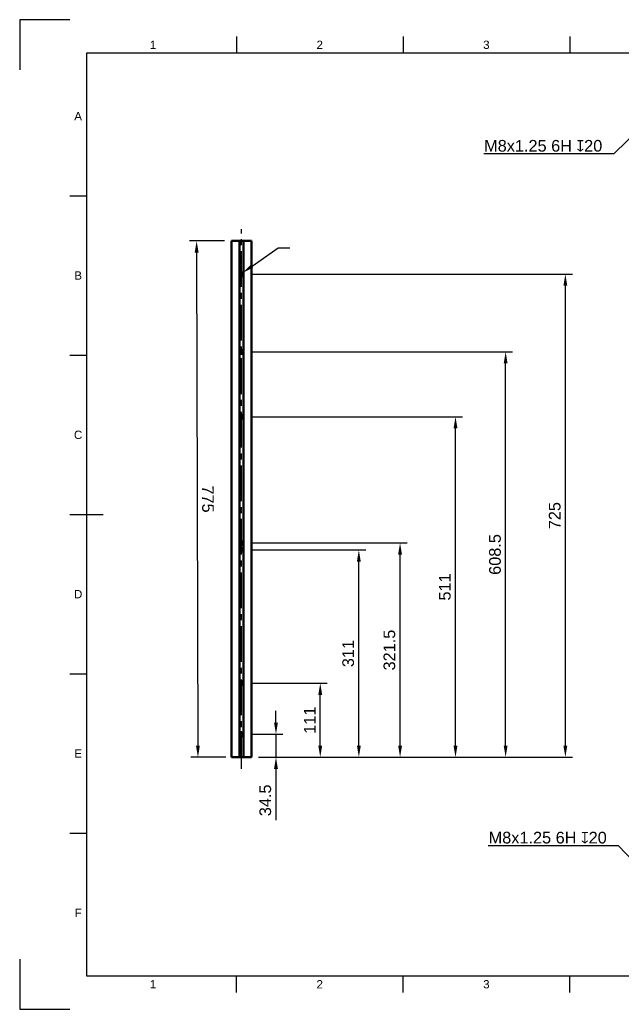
# Model space of a CAD drawing. Header units: millimetres. Extents: x 0 to 420, y 0 to 297.
# Drawn here: x 0 to 181.1, y 0 to 297 of the extents above; entities that cross this region are included whole.
import ezdxf
from ezdxf import colors
from ezdxf.entities.mleader import LeaderData, LeaderLine
from ezdxf.enums import TextEntityAlignment as Align
from ezdxf.math import Vec2, Vec3

# ---------------------------------------------------------------- set-up
doc = ezdxf.new("R2010")
doc.units = ezdxf.units.MM
doc.header["$LTSCALE"] = 0.75
doc.linetypes.add('CENTER2', pattern=[28.575, 19.05, -3.175, 3.175, -3.175])
for name, color, linetype, lineweight in [('Annotations', 7, 'Continuous', 25), ('Border', 7, 'Continuous', 25), ('Center Lines', 7, 'CENTER2', 25), ('Dimensions', 7, 'Continuous', 25), ('Visible', 7, 'Continuous', 50)]:
    doc.layers.add(name, color=color, linetype=linetype, lineweight=lineweight)
doc.styles.add('FusionTitle', font='arial.ttf')
doc.styles.get("Standard").update_dxf_attribs({"font": 'arial.ttf'})
doc.dimstyles.new('ISO-25', dxfattribs={"dimtxt": 3.5, "dimasz": 3.5, "dimexe": 2.1, "dimexo": 2.1, "dimgap": 1.4, "dimtad": 1, "dimzin": 12, "dimdsep": 46, "dimtxsty": 'Standard', "dimcen": 0, "dimclrd": 256, "dimclre": 256, "dimclrt": 256, "dimazin": 3, "dimtp": 0.1, "dimtm": 0.1, "dimtfac": 0.714286, "dimtmove": 0, "dimatfit": 3, "dimfxl": 1, "dimtzin": 12, "dimarcsym": 0})

# ---------------------------------------------------------------- blocks, each defined once
blk = doc.blocks.new('ISO_A3_SHEET')
at = {"layer": 'Border'}
for p, q in [((65, 292), (65, 287)), ((115, 292), (115, 287)), ((165, 292), (165, 287)), ((410, 287), (20, 287)), ((20, 287), (20, 10)), ((15, 244.16666), (20, 244.16666)), ((15, 196.33333), (20, 196.33333)), ((15, 148.5), (25, 148.5)), ((15, 100.66667), (20, 100.66667)), ((15, 52.83334), (20, 52.83334)), ((20, 10), (410, 10)), ((65, 5), (65, 10)), ((115, 5), (115, 10)), ((165, 5), (165, 10))]:
    blk.add_line(p, q, dxfattribs=at)
at = {"layer": 'Defpoints'}
for p, q in [((15, 297), (0, 297)), ((0, 297), (0, 282)), ((0, 15), (0, 0)), ((0, 0), (15, 0))]:
    blk.add_line(p, q, dxfattribs=at)
at = {"layer": 'Border', "style": 'FusionTitle'}
for s, p in [('1', (40, 289.5)), ('2', (90, 289.5)), ('3', (140, 289.5)), ('A', (17.5, 268.08333)), ('B', (17.5, 220.25)), ('C', (17.5, 172.41667)), ('D', (17.5, 124.58334)), ('E', (17.5, 76.75001)), ('F', (17.5, 28.91668)), ('1', (40, 7.5)), ('2', (90, 7.5)), ('3', (140, 7.5))]:
    blk.add_text(s, height=2.5, dxfattribs=at).set_placement(p, align=Align.MIDDLE)
blk = doc.blocks.new('*U15')
at = {"layer": 'Center Lines', "color": 0, "linetype": 'Continuous', "ltscale": 0.75, "transparency": 16777216}
for p, q in [((-0.892969, 0), (0.892969, 0)), ((0, -0.892969), (0, 0.892969))]:
    blk.add_line(p, q, dxfattribs=at)
blk = doc.blocks.new('*U16')
at = {"layer": 'Center Lines', "color": 0, "linetype": 'Continuous', "ltscale": 0.75, "transparency": 16777216}
for p, q in [((-0.892969, 0), (0.892969, 0)), ((0, -0.892969), (0, 0.892969))]:
    blk.add_line(p, q, dxfattribs=at)
blk = doc.blocks.new('*U17')
at = {"layer": 'Center Lines', "color": 0, "linetype": 'Continuous', "ltscale": 0.75, "transparency": 16777216}
for p, q in [((-0.892969, 0), (0.892969, 0)), ((0, -0.892969), (0, 0.892969))]:
    blk.add_line(p, q, dxfattribs=at)
blk = doc.blocks.new('*U18')
at = {"layer": 'Center Lines', "color": 0, "linetype": 'Continuous', "ltscale": 0.75, "transparency": 16777216}
for p, q in [((-0.892969, 0), (0.892969, 0)), ((0, -0.892969), (0, 0.892969))]:
    blk.add_line(p, q, dxfattribs=at)
blk = doc.blocks.new('*U19')
at = {"layer": 'Center Lines', "color": 0, "linetype": 'Continuous', "ltscale": 0.75, "transparency": 16777216}
for p, q in [((-0.892969, 0), (0.892969, 0)), ((0, -0.892969), (0, 0.892969))]:
    blk.add_line(p, q, dxfattribs=at)
blk = doc.blocks.new('*U20')
at = {"layer": 'Center Lines', "color": 0, "linetype": 'Continuous', "ltscale": 0.75, "transparency": 16777216}
for p, q in [((-0.892969, 0), (0.892969, 0)), ((0, -0.892969), (0, 0.892969))]:
    blk.add_line(p, q, dxfattribs=at)
blk = doc.blocks.new('*U21')
at = {"layer": 'Center Lines', "color": 0, "linetype": 'Continuous', "ltscale": 0.75, "transparency": 16777216}
for p, q in [((-0.892969, 0), (0.892969, 0)), ((0, -0.892969), (0, 0.892969))]:
    blk.add_line(p, q, dxfattribs=at)
blk = doc.blocks.new('*D49')
at = {"layer": 'Defpoints', "color": 0, "transparency": 16777216}
for p in [(67.448326, 82.550675), (76.867158, 82.550675), (69.555357, 75.650682)]:
    blk.add_point(p, dxfattribs=at)
at = {"layer": 'Dimensions', "lineweight": -2, "transparency": 16777216}
for p, q in [((76.867158, 86.050675), (76.867158, 89.550675)), ((69.548326, 82.550675), (78.967158, 82.550675)), ((76.867158, 82.550675), (76.867158, 75.650682)), ((71.655357, 75.650682), (78.967158, 75.650682)), ((76.867158, 72.150682), (76.867158, 56.735403))]:
    blk.add_line(p, q, dxfattribs=at)
at = {"layer": 'Dimensions', "transparency": 16777216}
for points in [[(76.283825, 86.050675), (77.450491, 86.050675), (76.867158, 82.550675)], [(76.283825, 72.150682), (77.450491, 72.150682), (76.867158, 75.650682)]]:
    blk.add_solid(points, dxfattribs=at)
at = {"layer": 'Dimensions', "transparency": 16777216, "insert": (73.678959, 62.693043), "char_height": 3.5, "attachment_point": 5, "rotation": 90}
blk.add_mtext('34.5', dxfattribs=at)
blk = doc.blocks.new('*D50')
at = {"layer": 'Defpoints', "color": 0, "transparency": 16777216}
for p in [(67.448326, 97.850482), (90.152724, 97.850482), (69.555357, 75.650682)]:
    blk.add_point(p, dxfattribs=at)
at = {"layer": 'Dimensions', "lineweight": -2, "transparency": 16777216}
for p, q in [((69.548326, 97.850482), (92.252724, 97.850482)), ((90.152724, 79.150682), (90.152724, 94.350482)), ((71.655357, 75.650682), (92.252724, 75.650682))]:
    blk.add_line(p, q, dxfattribs=at)
at = {"layer": 'Dimensions', "transparency": 16777216}
for points in [[(89.56939, 94.350482), (90.736057, 94.350482), (90.152724, 97.850482)], [(89.56939, 79.150682), (90.736057, 79.150682), (90.152724, 75.650682)]]:
    blk.add_solid(points, dxfattribs=at)
at = {"layer": 'Dimensions', "transparency": 16777216, "insert": (86.995561, 86.750582), "char_height": 3.5, "attachment_point": 5, "rotation": 90}
blk.add_mtext('111', dxfattribs=at)
blk = doc.blocks.new('*D51')
at = {"layer": 'Defpoints', "color": 0, "transparency": 16777216}
for p in [(67.448326, 137.850482), (101.737099, 137.850482), (69.555357, 75.650682)]:
    blk.add_point(p, dxfattribs=at)
at = {"layer": 'Dimensions', "lineweight": -2, "transparency": 16777216}
for p, q in [((69.548326, 137.850482), (103.837099, 137.850482)), ((101.737099, 79.150682), (101.737099, 134.350482)), ((71.655357, 75.650682), (103.837099, 75.650682))]:
    blk.add_line(p, q, dxfattribs=at)
at = {"layer": 'Dimensions', "transparency": 16777216}
for points in [[(101.153766, 134.350482), (102.320433, 134.350482), (101.737099, 137.850482)], [(101.153766, 79.150682), (102.320433, 79.150682), (101.737099, 75.650682)]]:
    blk.add_solid(points, dxfattribs=at)
at = {"layer": 'Dimensions', "transparency": 16777216, "insert": (98.5489, 106.750582), "char_height": 3.5, "attachment_point": 5, "rotation": 90}
blk.add_mtext('311', dxfattribs=at)
blk = doc.blocks.new('*D52')
at = {"layer": 'Defpoints', "color": 0, "transparency": 16777216}
for p in [(67.448326, 139.950675), (114.103048, 139.950675), (69.555357, 75.650682)]:
    blk.add_point(p, dxfattribs=at)
at = {"layer": 'Dimensions', "lineweight": -2, "transparency": 16777216}
for p, q in [((69.548326, 139.950675), (116.203048, 139.950675)), ((114.103048, 79.150682), (114.103048, 136.450675)), ((71.655357, 75.650682), (116.203048, 75.650682))]:
    blk.add_line(p, q, dxfattribs=at)
at = {"layer": 'Dimensions', "transparency": 16777216}
for points in [[(113.519714, 136.450675), (114.686381, 136.450675), (114.103048, 139.950675)], [(113.519714, 79.150682), (114.686381, 79.150682), (114.103048, 75.650682)]]:
    blk.add_solid(points, dxfattribs=at)
at = {"layer": 'Dimensions', "transparency": 16777216, "insert": (110.914848, 107.800679), "char_height": 3.5, "attachment_point": 5, "rotation": 90}
blk.add_mtext('321.5', dxfattribs=at)
blk = doc.blocks.new('*D53')
at = {"layer": 'Defpoints', "color": 0, "transparency": 16777216}
for p in [(67.448326, 177.850482), (130.735692, 177.850482), (69.555357, 75.650682)]:
    blk.add_point(p, dxfattribs=at)
at = {"layer": 'Dimensions', "lineweight": -2, "transparency": 16777216}
for p, q in [((69.548326, 177.850482), (132.835692, 177.850482)), ((130.735692, 79.150682), (130.735692, 174.350482)), ((71.655357, 75.650682), (132.835692, 75.650682))]:
    blk.add_line(p, q, dxfattribs=at)
at = {"layer": 'Dimensions', "transparency": 16777216}
for points in [[(130.152359, 174.350482), (131.319026, 174.350482), (130.735692, 177.850482)], [(130.152359, 79.150682), (131.319026, 79.150682), (130.735692, 75.650682)]]:
    blk.add_solid(points, dxfattribs=at)
at = {"layer": 'Dimensions', "transparency": 16777216, "insert": (127.548687, 126.750582), "char_height": 3.5, "attachment_point": 5, "rotation": 90}
blk.add_mtext('511', dxfattribs=at)
blk = doc.blocks.new('*D54')
at = {"layer": 'Defpoints', "color": 0, "transparency": 16777216}
for p in [(67.448326, 197.350675), (145.783573, 197.350675), (69.555357, 75.650682)]:
    blk.add_point(p, dxfattribs=at)
at = {"layer": 'Dimensions', "lineweight": -2, "transparency": 16777216}
for p, q in [((69.548326, 197.350675), (147.883573, 197.350675)), ((145.783573, 79.150682), (145.783573, 193.850675)), ((71.655357, 75.650682), (147.883573, 75.650682))]:
    blk.add_line(p, q, dxfattribs=at)
at = {"layer": 'Dimensions', "transparency": 16777216}
for points in [[(145.200239, 193.850675), (146.366906, 193.850675), (145.783573, 197.350675)], [(145.200239, 79.150682), (146.366906, 79.150682), (145.783573, 75.650682)]]:
    blk.add_solid(points, dxfattribs=at)
at = {"layer": 'Dimensions', "transparency": 16777216, "insert": (142.596567, 136.500679), "char_height": 3.5, "attachment_point": 5, "rotation": 90}
blk.add_mtext('608.5', dxfattribs=at)
blk = doc.blocks.new('*D55')
at = {"layer": 'Defpoints', "color": 0, "transparency": 16777216}
for p in [(67.448834, 220.650682), (163.707946, 220.650682), (69.555357, 75.650682)]:
    blk.add_point(p, dxfattribs=at)
at = {"layer": 'Dimensions', "lineweight": -2, "transparency": 16777216}
for p, q in [((69.548834, 220.650682), (165.807946, 220.650682)), ((163.707946, 79.150682), (163.707946, 217.150682)), ((71.655357, 75.650682), (165.807946, 75.650682))]:
    blk.add_line(p, q, dxfattribs=at)
at = {"layer": 'Dimensions', "transparency": 16777216}
for points in [[(163.124613, 217.150682), (164.291279, 217.150682), (163.707946, 220.650682)], [(163.124613, 79.150682), (164.291279, 79.150682), (163.707946, 75.650682)]]:
    blk.add_solid(points, dxfattribs=at)
at = {"layer": 'Dimensions', "transparency": 16777216, "insert": (160.520941, 148.150682), "char_height": 3.5, "attachment_point": 5, "rotation": 90}
blk.add_mtext('725', dxfattribs=at)
blk = doc.blocks.new('*D56')
at = {"layer": 'Defpoints', "color": 0, "transparency": 16777216}
for p in [(63.555357, 230.650669), (53.455392, 75.623586), (63.955357, 75.650682)]:
    blk.add_point(p, dxfattribs=at)
at = {"layer": 'Dimensions', "lineweight": -2, "transparency": 16777216}
for p, q in [((61.455364, 230.64525), (50.955399, 230.618153)), ((53.064424, 227.123584), (53.44636, 79.123574)), ((61.855364, 75.645263), (51.355399, 75.618166))]:
    blk.add_line(p, q, dxfattribs=at)
at = {"layer": 'Dimensions', "transparency": 16777216}
for points in [[(53.647756, 227.125089), (52.481093, 227.122079), (53.055392, 230.623572)], [(54.029691, 79.125079), (52.863028, 79.122069), (53.455392, 75.623586)]]:
    blk.add_solid(points, dxfattribs=at)
at = {"layer": 'Dimensions', "transparency": 16777216, "insert": (56.435225, 153.131785), "char_height": 3.5, "attachment_point": 5, "rotation": 270.14788052}
blk.add_mtext('775', dxfattribs=at)
blk = doc.blocks.new('*U41')
at = {"layer": 'Center Lines', "color": 0, "ltscale": 0.75, "transparency": 16777216}
blk.add_line((0, -80.999993), (0, 80.999993), dxfattribs=at)

msp = doc.modelspace()

# ---------------------------------------------------------------- linework, layer by layer
at = {"layer": 'Visible', "extrusion": (0, 1, 0)}
for p, q in [((63.5554, 230.6507, 2.6), (63.5554, 75.6507, 2.6)), ((63.9554, 230.6507, 3), (65.9554, 230.6507, 3)), ((65.9554, 230.6507, 1.2), (67.1554, 230.6507, 1.2)), ((65.9554, 75.6507, 3), (65.9554, 230.6507, 3)), ((67.1554, 230.6507, 3), (69.1554, 230.6507, 3)), ((67.1554, 75.6507, 3), (67.1554, 230.6507, 3)), ((69.5554, 75.6507, 2.6), (69.5554, 230.6507, 2.6)), ((65.9554, 75.6507, 3), (63.9554, 75.6507, 3)), ((67.1554, 75.6507, 1.2), (65.9554, 75.6507, 1.2)), ((69.1554, 75.6507, 3), (67.1554, 75.6507, 3))]:
    msp.add_line(p, q, dxfattribs=at)
for centre, start, end in [((-63.9554, 2.6, 230.6507), 0, 90), ((-69.1554, 2.6, 230.6507), 90, 180), ((-63.9554, 2.6, 75.6507), 0, 90), ((-69.1554, 2.6, 75.6507), 90, 180)]:
    msp.add_arc(centre, 0.4, start, end, dxfattribs=at)
at = {"layer": 'Visible', "extrusion": (-2.969e-13, 0, -1)}
for centre, radius, start, end in [((-66.5559, 220.6507, -1.2), 0.5035, 40.529989, 139.470011), ((-66.5559, 220.6507, -1.2), 0.6147, 255.032441, 284.967559), ((-66.5554, 197.3507, -1.2), 0.5035, 40.529989, 139.470011), ((-66.5554, 197.3507, -1.2), 0.6147, 255.032441, 284.967559), ((-66.5554, 139.9507, -1.2), 0.5035, 40.529989, 139.470011), ((-66.5554, 139.9507, -1.2), 0.6147, 255.032441, 284.967559), ((-66.5554, 82.5507, -1.2), 0.5035, 40.529989, 139.470011), ((-66.5554, 82.5507, -1.2), 0.6147, 255.032441, 284.967559)]:
    msp.add_arc(centre, radius, start, end, dxfattribs=at)
at = {"layer": 'Visible', "extrusion": (-2.767e-13, 3.17e-14, -1)}
for centre in [(-66.5554, 177.8505, -1.2), (-66.5554, 137.8505, -1.2), (-66.5554, 97.8505, -1.2)]:
    msp.add_arc(centre, 0.6147, 122.416846, 152.351964, dxfattribs=at)
at = {"layer": 'Visible', "extrusion": (-2.968e-13, -1.8e-15, -1)}
for centre in [(-66.5554, 177.8505, -1.2), (-66.5554, 137.8505, -1.2), (-66.5554, 97.8505, -1.2)]:
    msp.add_arc(centre, 0.5035, 267.914394, 6.854416, dxfattribs=at)
at = {"layer": 'Visible'}
for points, knots in [([(66.3971, 220.0568, 1.2), (66.3235, 220.0838, 1.2), (66.2557, 220.1246, 1.2), (66.1421, 220.2284, 1.2), (66.0966, 220.2896, 1.2), (66.0332, 220.4238, 1.2), (66.0151, 220.495, 1.2), (66.0077, 220.6376, 1.2), (66.0175, 220.7076, 1.2), (66.0545, 220.8128, 1.2), (66.0729, 220.8502, 1.2), (66.1176, 220.9189, 1.2), (66.1437, 220.9502, 1.2), (66.1732, 220.9779, 1.2)], [0, 0, 0, 0, 0.117587534, 0.117587534, 0.23108734, 0.23108734, 0.340497787, 0.340497787, 0.445817318, 0.445817318, 0.508296731, 0.508296731, 0.56924861, 0.56924861, 0.56924861, 0.56924861]), ([(66.1732, 220.9778, 1.055), (66.1643, 220.9674, 1.0558), (66.1558, 220.9567, 1.0567), (66.1478, 220.9456, 1.0576), (66.0434, 220.8012, 1.0688), (66.0242, 220.5998, 1.0801), (66.0994, 220.4383, 1.0913), (66.1755, 220.2746, 1.1028), (66.3455, 220.1589, 1.1142), (66.5257, 220.1481, 1.1256), (66.7041, 220.1374, 1.1369), (66.8851, 220.2299, 1.1482), (66.9809, 220.3807, 1.1595), (67.0769, 220.5318, 1.1708), (67.0835, 220.7353, 1.1821), (66.9976, 220.8924, 1.1934), (66.9809, 220.9228, 1.1956), (66.9611, 220.9515, 1.1978), (66.9386, 220.9779, 1.2)], [-4.55635616, -4.55635616, -4.55635616, -4.55635616, -4.47476259, -4.47476259, -4.47476259, -3.41347446, -3.41347446, -3.41347446, -2.33811201, -2.33811201, -2.33811201, -1.27325327, -1.27325327, -1.27325327, -0.2066811, -0.2066811, -0.2066811, 0, 0, 0, 0]), ([(66.9386, 220.9779, 1.2), (66.987, 220.9323, 1.2), (67.0259, 220.8776, 1.2), (67.0822, 220.7539, 1.2), (67.0981, 220.6858, 1.2), (67.1035, 220.5445, 1.2), (67.0919, 220.4726, 1.2), (67.0413, 220.3346, 1.2), (67.0018, 220.2701, 1.2), (66.9193, 220.1798, 1.2), (66.8832, 220.1488, 1.2), (66.8035, 220.0955, 1.2), (66.7601, 220.0735, 1.2), (66.7146, 220.0568, 1.2)], [0, 0, 0, 0, 0.0997698, 0.0997698, 0.203618253, 0.203618253, 0.311543588, 0.311543588, 0.423543967, 0.423543967, 0.494427949, 0.494427949, 0.566847306, 0.566847306, 0.566847306, 0.566847306]), ([(66.3966, 196.7568, 1.2), (66.323, 196.7838, 1.2), (66.2552, 196.8246, 1.2), (66.1416, 196.9284, 1.2), (66.0961, 196.9896, 1.2), (66.0327, 197.1238, 1.2), (66.0146, 197.195, 1.2), (66.0072, 197.3376, 1.2), (66.017, 197.4076, 1.2), (66.054, 197.5128, 1.2), (66.0724, 197.5502, 1.2), (66.1171, 197.6189, 1.2), (66.1432, 197.6501, 1.2), (66.1727, 197.6779, 1.2)], [0, 0, 0, 0, 0.117587534, 0.117587534, 0.23108734, 0.23108734, 0.340497787, 0.340497787, 0.445817318, 0.445817318, 0.508296731, 0.508296731, 0.56924861, 0.56924861, 0.56924861, 0.56924861]), ([(66.1727, 197.6778, 1.055), (66.1637, 197.6673, 1.0558), (66.1551, 197.6565, 1.0567), (66.147, 197.6452, 1.0576), (66.0428, 197.5008, 1.0689), (66.0238, 197.2993, 1.0801), (66.099, 197.1379, 1.0914), (66.1753, 196.9743, 1.1028), (66.3455, 196.8587, 1.1142), (66.5256, 196.8481, 1.1256), (66.704, 196.8375, 1.1369), (66.8849, 196.9301, 1.1482), (66.9806, 197.0811, 1.1595), (67.0764, 197.2323, 1.1708), (67.0829, 197.4358, 1.1821), (66.9969, 197.5927, 1.1934), (66.9802, 197.623, 1.1956), (66.9605, 197.6516, 1.1978), (66.9381, 197.6779, 1.2)], [-4.55635616, -4.55635616, -4.55635616, -4.55635616, -4.4739185, -4.4739185, -4.4739185, -3.41263246, -3.41263246, -3.41263246, -2.33727988, -2.33727988, -2.33727988, -1.27242767, -1.27242767, -1.27242767, -0.20586968, -0.20586968, -0.20586968, 0, 0, 0, 0]), ([(66.0555, 177.9106, 1.2), (66.0562, 177.9771, 1.2), (66.0701, 178.0428, 1.2), (66.123, 178.1679, 1.2), (66.1624, 178.2258, 1.2), (66.2628, 178.3254, 1.2), (66.3235, 178.3655, 1.2), (66.4593, 178.4217, 1.2), (66.5335, 178.4363, 1.2), (66.6558, 178.4367, 1.2), (66.7031, 178.4311, 1.2), (66.7963, 178.4086, 1.2), (66.8418, 178.3916, 1.2), (66.8849, 178.3694, 1.2)], [0, 0, 0, 0, 0.0997698, 0.0997698, 0.203618253, 0.203618253, 0.311543588, 0.311543588, 0.423543967, 0.423543967, 0.494427949, 0.494427949, 0.566847306, 0.566847306, 0.566847306, 0.566847306]), ([(66.5734, 177.3483, 1.055), (66.705, 177.3542, 1.0633), (66.8346, 177.4112, 1.0717), (66.9244, 177.508, 1.08), (67.0477, 177.6408, 1.0914), (67.0904, 177.8431, 1.1029), (67.0314, 178.0144, 1.1144), (66.9731, 178.1839, 1.1257), (66.8178, 178.3161, 1.137), (66.6412, 178.3466, 1.1484), (66.4637, 178.3773, 1.1597), (66.272, 178.304, 1.1711), (66.1603, 178.1626, 1.1825), (66.1032, 178.0903, 1.1883), (66.0665, 178.0021, 1.1942), (66.0555, 177.9106, 1.2)], [24.90790873, 24.90790873, 24.90790873, 24.90790873, 25.69413569, 25.69413569, 25.69413569, 26.77391525, 26.77391525, 26.77391525, 27.84175923, 27.84175923, 27.84175923, 28.91520012, 28.91520012, 28.91520012, 29.46426489, 29.46426489, 29.46426489, 29.46426489]), ([(66.3966, 139.3568, 1.2), (66.323, 139.3838, 1.2), (66.2552, 139.4246, 1.2), (66.1416, 139.5284, 1.2), (66.0961, 139.5896, 1.2), (66.0327, 139.7238, 1.2), (66.0146, 139.795, 1.2), (66.0072, 139.9376, 1.2), (66.017, 140.0076, 1.2), (66.054, 140.1128, 1.2), (66.0724, 140.1502, 1.2), (66.1171, 140.2189, 1.2), (66.1432, 140.2501, 1.2), (66.1727, 140.2779, 1.2)], [0, 0, 0, 0, 0.117587534, 0.117587534, 0.23108734, 0.23108734, 0.340497787, 0.340497787, 0.445817318, 0.445817318, 0.508296731, 0.508296731, 0.56924861, 0.56924861, 0.56924861, 0.56924861]), ([(66.1727, 140.2778, 1.055), (66.1637, 140.2673, 1.0558), (66.1551, 140.2565, 1.0567), (66.147, 140.2452, 1.0576), (66.0428, 140.1008, 1.0689), (66.0238, 139.8993, 1.0801), (66.099, 139.7379, 1.0914), (66.1753, 139.5743, 1.1028), (66.3455, 139.4587, 1.1142), (66.5256, 139.4481, 1.1256), (66.704, 139.4375, 1.1369), (66.8849, 139.5301, 1.1482), (66.9806, 139.6811, 1.1595), (67.0764, 139.8323, 1.1708), (67.0829, 140.0358, 1.1821), (66.9969, 140.1927, 1.1934), (66.9802, 140.223, 1.1956), (66.9605, 140.2516, 1.1978), (66.9381, 140.2779, 1.2)], [-4.55635616, -4.55635616, -4.55635616, -4.55635616, -4.4739185, -4.4739185, -4.4739185, -3.41263246, -3.41263246, -3.41263246, -2.33727988, -2.33727988, -2.33727988, -1.27242767, -1.27242767, -1.27242767, -0.20586968, -0.20586968, -0.20586968, 0, 0, 0, 0]), ([(66.0555, 137.9106, 1.2), (66.0562, 137.9771, 1.2), (66.0701, 138.0428, 1.2), (66.123, 138.1679, 1.2), (66.1624, 138.2258, 1.2), (66.2628, 138.3254, 1.2), (66.3235, 138.3655, 1.2), (66.4593, 138.4217, 1.2), (66.5335, 138.4363, 1.2), (66.6558, 138.4367, 1.2), (66.7031, 138.4311, 1.2), (66.7963, 138.4086, 1.2), (66.8418, 138.3916, 1.2), (66.8849, 138.3694, 1.2)], [0, 0, 0, 0, 0.0997698, 0.0997698, 0.203618253, 0.203618253, 0.311543588, 0.311543588, 0.423543967, 0.423543967, 0.494427949, 0.494427949, 0.566847306, 0.566847306, 0.566847306, 0.566847306]), ([(66.5734, 137.3483, 1.055), (66.705, 137.3542, 1.0633), (66.8346, 137.4112, 1.0717), (66.9244, 137.508, 1.08), (67.0477, 137.6408, 1.0914), (67.0904, 137.8431, 1.1029), (67.0314, 138.0144, 1.1144), (66.9731, 138.1839, 1.1257), (66.8178, 138.3161, 1.137), (66.6412, 138.3466, 1.1484), (66.4637, 138.3773, 1.1597), (66.272, 138.304, 1.1711), (66.1603, 138.1626, 1.1825), (66.1032, 138.0903, 1.1883), (66.0665, 138.0021, 1.1942), (66.0555, 137.9106, 1.2)], [24.90790873, 24.90790873, 24.90790873, 24.90790873, 25.69413569, 25.69413569, 25.69413569, 26.77391525, 26.77391525, 26.77391525, 27.84175923, 27.84175923, 27.84175923, 28.91520012, 28.91520012, 28.91520012, 29.46426489, 29.46426489, 29.46426489, 29.46426489]), ([(66.0555, 97.9106, 1.2), (66.0562, 97.9771, 1.2), (66.0701, 98.0428, 1.2), (66.123, 98.1679, 1.2), (66.1624, 98.2258, 1.2), (66.2628, 98.3254, 1.2), (66.3235, 98.3655, 1.2), (66.4593, 98.4217, 1.2), (66.5335, 98.4363, 1.2), (66.6558, 98.4367, 1.2), (66.7031, 98.4311, 1.2), (66.7963, 98.4086, 1.2), (66.8418, 98.3916, 1.2), (66.8849, 98.3694, 1.2)], [0, 0, 0, 0, 0.0997698, 0.0997698, 0.203618253, 0.203618253, 0.311543588, 0.311543588, 0.423543967, 0.423543967, 0.494427949, 0.494427949, 0.566847306, 0.566847306, 0.566847306, 0.566847306]), ([(66.5734, 97.3483, 1.055), (66.705, 97.3542, 1.0633), (66.8346, 97.4112, 1.0717), (66.9244, 97.508, 1.08), (67.0477, 97.6408, 1.0914), (67.0904, 97.8431, 1.1029), (67.0314, 98.0144, 1.1144), (66.9731, 98.1839, 1.1257), (66.8178, 98.3161, 1.137), (66.6412, 98.3466, 1.1484), (66.4637, 98.3773, 1.1597), (66.272, 98.304, 1.1711), (66.1603, 98.1626, 1.1825), (66.1032, 98.0903, 1.1883), (66.0665, 98.0021, 1.1942), (66.0555, 97.9106, 1.2)], [24.90790873, 24.90790873, 24.90790873, 24.90790873, 25.69413569, 25.69413569, 25.69413569, 26.77391525, 26.77391525, 26.77391525, 27.84175923, 27.84175923, 27.84175923, 28.91520012, 28.91520012, 28.91520012, 29.46426489, 29.46426489, 29.46426489, 29.46426489]), ([(66.3966, 81.9568, 1.2), (66.323, 81.9838, 1.2), (66.2552, 82.0246, 1.2), (66.1416, 82.1284, 1.2), (66.0961, 82.1896, 1.2), (66.0327, 82.3238, 1.2), (66.0146, 82.395, 1.2), (66.0072, 82.5376, 1.2), (66.017, 82.6076, 1.2), (66.054, 82.7128, 1.2), (66.0724, 82.7502, 1.2), (66.1171, 82.8189, 1.2), (66.1432, 82.8501, 1.2), (66.1727, 82.8779, 1.2)], [0, 0, 0, 0, 0.117587534, 0.117587534, 0.23108734, 0.23108734, 0.340497787, 0.340497787, 0.445817318, 0.445817318, 0.508296731, 0.508296731, 0.56924861, 0.56924861, 0.56924861, 0.56924861]), ([(66.1727, 82.8778, 1.055), (66.1637, 82.8673, 1.0558), (66.1551, 82.8565, 1.0567), (66.147, 82.8452, 1.0576), (66.0428, 82.7008, 1.0689), (66.0238, 82.4993, 1.0801), (66.099, 82.3379, 1.0914), (66.1753, 82.1743, 1.1028), (66.3455, 82.0587, 1.1142), (66.5256, 82.0481, 1.1256), (66.704, 82.0375, 1.1369), (66.8849, 82.1301, 1.1482), (66.9806, 82.2811, 1.1595), (67.0764, 82.4323, 1.1708), (67.0829, 82.6358, 1.1821), (66.9969, 82.7927, 1.1934), (66.9802, 82.823, 1.1956), (66.9605, 82.8516, 1.1978), (66.9381, 82.8779, 1.2)], [-4.55635616, -4.55635616, -4.55635616, -4.55635616, -4.4739185, -4.4739185, -4.4739185, -3.41263246, -3.41263246, -3.41263246, -2.33727988, -2.33727988, -2.33727988, -1.27242767, -1.27242767, -1.27242767, -0.20586968, -0.20586968, -0.20586968, 0, 0, 0, 0]), ([(66.9381, 82.8779, 1.2), (66.9865, 82.8323, 1.2), (67.0254, 82.7776, 1.2), (67.0817, 82.6539, 1.2), (67.0976, 82.5858, 1.2), (67.103, 82.4444, 1.2), (67.0914, 82.3726, 1.2), (67.0408, 82.2346, 1.2), (67.0013, 82.1701, 1.2), (66.9188, 82.0798, 1.2), (66.8826, 82.0488, 1.2), (66.803, 81.9955, 1.2), (66.7596, 81.9735, 1.2), (66.7141, 81.9568, 1.2)], [0, 0, 0, 0, 0.0997698, 0.0997698, 0.203618253, 0.203618253, 0.311543588, 0.311543588, 0.423543967, 0.423543967, 0.494427949, 0.494427949, 0.566847306, 0.566847306, 0.566847306, 0.566847306])]:
    msp.add_open_spline(points, degree=3, knots=knots, dxfattribs=at)
at = {"layer": 'Visible', "extrusion": (-2.8701e-12, -1.7709e-12, -1)}
msp.add_open_spline([(66.9381, 197.6779, 1.2), (66.9865, 197.6323, 1.2), (67.0254, 197.5776, 1.2), (67.0817, 197.4539, 1.2), (67.0976, 197.3858, 1.2), (67.103, 197.2444, 1.2), (67.0914, 197.1726, 1.2), (67.0408, 197.0346, 1.2), (67.0013, 196.9701, 1.2), (66.9188, 196.8798, 1.2), (66.8826, 196.8488, 1.2), (66.803, 196.7955, 1.2), (66.7596, 196.7735, 1.2), (66.7141, 196.7568, 1.2)], degree=3, knots=[0, 0, 0, 0, 0.0997698, 0.0997698, 0.203618253, 0.203618253, 0.311543588, 0.311543588, 0.423543967, 0.423543967, 0.494427949, 0.494427949, 0.566847306, 0.566847306, 0.566847306, 0.566847306], dxfattribs=at)
at = {"layer": 'Visible', "extrusion": (3.23738e-11, -1.4854e-12, -1)}
msp.add_open_spline([(67.0999, 178.1357, 1.2), (67.1299, 178.0633, 1.2), (67.1457, 177.9858, 1.2), (67.1463, 177.8319, 1.2), (67.132, 177.7569, 1.2), (67.0762, 177.6195, 1.2), (67.0361, 177.5579, 1.2), (66.9361, 177.4559, 1.2), (66.8779, 177.4158, 1.2), (66.7755, 177.3718, 1.2), (66.7355, 177.3599, 1.2), (66.6547, 177.3463, 1.2), (66.6141, 177.3444, 1.2), (66.5737, 177.3473, 1.2)], degree=3, knots=[0, 0, 0, 0, 0.117587534, 0.117587534, 0.23108734, 0.23108734, 0.340497787, 0.340497787, 0.445817318, 0.445817318, 0.508296731, 0.508296731, 0.56924861, 0.56924861, 0.56924861, 0.56924861], dxfattribs=at)
at = {"layer": 'Visible', "extrusion": (-2.2584e-12, -6.853e-13, -1)}
msp.add_open_spline([(66.9381, 140.2779, 1.2), (66.9865, 140.2323, 1.2), (67.0254, 140.1776, 1.2), (67.0817, 140.0539, 1.2), (67.0976, 139.9858, 1.2), (67.103, 139.8444, 1.2), (67.0914, 139.7726, 1.2), (67.0408, 139.6346, 1.2), (67.0013, 139.5701, 1.2), (66.9188, 139.4798, 1.2), (66.8826, 139.4488, 1.2), (66.803, 139.3955, 1.2), (66.7596, 139.3735, 1.2), (66.7141, 139.3568, 1.2)], degree=3, knots=[0, 0, 0, 0, 0.0997698, 0.0997698, 0.203618253, 0.203618253, 0.311543588, 0.311543588, 0.423543967, 0.423543967, 0.494427949, 0.494427949, 0.566847306, 0.566847306, 0.566847306, 0.566847306], dxfattribs=at)
at = {"layer": 'Visible', "extrusion": (1.92219e-11, -8.82e-13, -1)}
msp.add_open_spline([(67.0999, 138.1357, 1.2), (67.1299, 138.0633, 1.2), (67.1457, 137.9858, 1.2), (67.1463, 137.8319, 1.2), (67.132, 137.7569, 1.2), (67.0762, 137.6195, 1.2), (67.0361, 137.5579, 1.2), (66.9361, 137.4559, 1.2), (66.8779, 137.4158, 1.2), (66.7755, 137.3718, 1.2), (66.7355, 137.3599, 1.2), (66.6547, 137.3463, 1.2), (66.6141, 137.3444, 1.2), (66.5737, 137.3473, 1.2)], degree=3, knots=[0, 0, 0, 0, 0.117587534, 0.117587534, 0.23108734, 0.23108734, 0.340497787, 0.340497787, 0.445817318, 0.445817318, 0.508296731, 0.508296731, 0.56924861, 0.56924861, 0.56924861, 0.56924861], dxfattribs=at)
at = {"layer": 'Visible', "extrusion": (6.0701e-12, -2.785e-13, -1)}
msp.add_open_spline([(67.0999, 98.1357, 1.2), (67.1299, 98.0633, 1.2), (67.1457, 97.9858, 1.2), (67.1463, 97.8319, 1.2), (67.132, 97.7569, 1.2), (67.0762, 97.6195, 1.2), (67.0361, 97.5579, 1.2), (66.9361, 97.4559, 1.2), (66.8779, 97.4158, 1.2), (66.7755, 97.3718, 1.2), (66.7355, 97.3599, 1.2), (66.6547, 97.3463, 1.2), (66.6141, 97.3444, 1.2), (66.5737, 97.3473, 1.2)], degree=3, knots=[0, 0, 0, 0, 0.117587534, 0.117587534, 0.23108734, 0.23108734, 0.340497787, 0.340497787, 0.445817318, 0.445817318, 0.508296731, 0.508296731, 0.56924861, 0.56924861, 0.56924861, 0.56924861], dxfattribs=at)

# ---------------------------------------------------------------- block references
at = {"layer": 'Border'}
msp.add_blockref('ISO_A3_SHEET', (0, 0), dxfattribs=at)
at = {"layer": 'Center Lines', "ltscale": 0.75}
for name, p in [('*U41', (66.5554, 153.1507)), ('*U16', (66.5559, 220.6507)), ('*U15', (66.5554, 197.3507)), ('*U17', (66.5554, 177.8505)), ('*U18', (66.5554, 139.9507)), ('*U19', (66.5554, 137.8505)), ('*U20', (66.5554, 97.8505)), ('*U21', (66.5554, 82.5507))]:
    msp.add_blockref(name, p, dxfattribs=at)

# ---------------------------------------------------------------- dimensions: what is measured, and where the dimension line sits
at = {"layer": 'Dimensions'}
dim = msp.add_aligned_dim(p1=(63.5554, 230.6507), p2=(63.9554, 75.6507), distance=-10.5, dimstyle='ISO-25', override={"dimlfac": 5, "dimclrd": 256, "dimclre": 256}, dxfattribs=at)
dim.commit()
dim.dimension.update_dxf_attribs({"geometry": '*D56', "text_midpoint": (56.4352, 153.1318)})
for base, p2, picture, middle in [((163.7079, 220.6507), (67.4488, 220.6507), '*D55', (163.7079, 148.1507)), ((145.7836, 197.3507), (67.4483, 197.3507), '*D54', (145.7836, 136.5007)), ((130.7357, 177.8505), (67.4483, 177.8505), '*D53', (130.7357, 126.7506)), ((114.103, 139.9507), (67.4483, 139.9507), '*D52', (114.103, 107.8007)), ((101.7371, 137.8505), (67.4483, 137.8505), '*D51', (101.7371, 106.7506)), ((90.1527, 97.8505), (67.4483, 97.8505), '*D50', (90.1527, 86.7506)), ((76.8672, 82.5507), (67.4483, 82.5507), '*D49', (76.8672, 62.693))]:
    dim = msp.add_linear_dim(base=base, p1=(69.5554, 75.6507), p2=p2, angle=90, dimstyle='ISO-25', override={"dimlfac": 5}, dxfattribs=at)
    dim.commit()
    dim.dimension.update_dxf_attribs({"geometry": picture, "text_midpoint": middle, "dimtype": 160})

# ---------------------------------------------------------------- leaders
at = {"layer": 'Annotations'}
ml = msp.add_multileader_mtext('Standard', dxfattribs=at)
ml.set_content(' M8x1.25 6H {\\Famgdt|c0;x}20', color=256)
ml.set_leader_properties()
ml.build(insert=Vec2(0, 0))
ml.multileader.update_dxf_attribs({"text_left_attachment_type": 5, "text_right_attachment_type": 5, "dogleg_length": 3.5, "arrow_head_size": 3.5})
ctx = ml.context
ctx.base_point, ctx.char_height, ctx.arrow_head_size, ctx.landing_gap_size, ctx.plane_origin = Vec3(136.3304, 256.7148), 3.5, 3.5, 0, Vec3(200.7802, 265.6715)
ctx.left_attachment, ctx.right_attachment, ctx.text_align_type = 5, 5, 2
notes = []
notes.append((ctx, [(0, (1, 1, 0), (178.2808, 256.7148), (-1, 0), 3.5, [(0, [(188.7977, 267.0848)], 0, [])])]))
ctx.mtext.insert, ctx.mtext.alignment, ctx.mtext.flow_direction = Vec3(174.7808, 260.9291), 3, 5
ml = msp.add_multileader_mtext('Standard', dxfattribs=at)
ml.set_content('', color=256)
ml.set_leader_properties()
ml.build(insert=Vec2(0, 0))
ml.multileader.update_dxf_attribs({"text_left_attachment_type": 5, "text_right_attachment_type": 5, "dogleg_length": 3.5, "arrow_head_size": 3.5})
ctx = ml.context
ctx.base_point, ctx.char_height, ctx.arrow_head_size, ctx.landing_gap_size, ctx.plane_origin = Vec3(81.0276, 228.5567), 3.5, 3.5, 0, Vec3(66.9709, 221.0301)
ctx.left_attachment, ctx.right_attachment = 5, 5
notes.append((ctx, [(0, (1, 1, 0), (77.5276, 228.5567), (1, 0), 3.5, [(0, [(66.8456, 221.0625)], 0, [])])]))
ctx.mtext.insert, ctx.mtext.flow_direction = Vec3(81.0276, 232.771), 5
ml = msp.add_multileader_mtext('Standard', dxfattribs=at)
ml.set_content(' M8x1.25 6H {\\Famgdt|c0;x}20', color=256)
ml.set_leader_properties()
ml.build(insert=Vec2(0, 0))
ml.multileader.update_dxf_attribs({"text_left_attachment_type": 5, "text_right_attachment_type": 5, "dogleg_length": 3.5, "arrow_head_size": 3.5})
ctx = ml.context
ctx.base_point, ctx.char_height, ctx.arrow_head_size, ctx.landing_gap_size, ctx.plane_origin = Vec3(137.6778, 49.0418), 3.5, 3.5, 0, Vec3(200.6262, 39.8729)
ctx.left_attachment, ctx.right_attachment, ctx.text_align_type = 5, 5, 2
notes.append((ctx, [(0, (1, 1, 0), (179.6282, 49.0418), (-1, 0), 3.5, [(0, [(188.7593, 39.4607)], 0, [])])]))
ctx.mtext.insert, ctx.mtext.alignment, ctx.mtext.flow_direction = Vec3(176.1282, 53.2561), 3, 5
for ctx, leaders in notes:
    for number, flags, end, landing, length, lines in leaders:
        leader = LeaderData()
        leader.index, (leader.has_last_leader_line, leader.has_dogleg_vector, leader.attachment_direction) = number, flags
        leader.last_leader_point, leader.dogleg_vector, leader.dogleg_length = Vec3(end), Vec3(landing), length
        for number, points, colour, breaks in lines:
            line = LeaderLine()
            line.index, line.vertices, line.color, line.breaks = number, Vec3.list(points), colors.encode_raw_color(colour), breaks
            leader.lines.append(line)
        ctx.leaders.append(leader)

doc.saveas('drawing.dxf')
